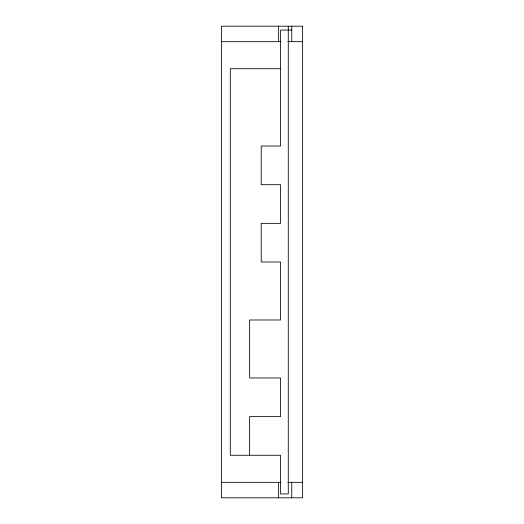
<?xml version="1.0" encoding="UTF-8"?>
<svg xmlns="http://www.w3.org/2000/svg" width="524" height="524" viewBox="0 0 524 524"><rect width="100%" height="100%" fill="white"/><g stroke="black" fill="none" stroke-linecap="round" stroke-linejoin="round"><path stroke-width="0.79" d="M291.763 30.064L280.556 30.064L280.556 146.032L261.227 146.032L261.227 184.69L280.556 184.69L280.556 223.342L261.227 223.342L261.227 262L280.556 262L280.556 319.981L249.627 319.981L249.627 377.968L280.556 377.968L280.556 416.626L249.627 416.626L249.627 455.277M221.41 41.665L280.943 41.665M287.899 41.665L302.59 41.665M280.556 68.723L230.305 68.723L230.305 455.277L280.556 455.277L280.556 493.936L288.285 493.936L288.285 26.2M221.41 482.335L280.943 482.335M287.899 482.335L302.59 482.335M291.763 26.2L291.763 41.665M291.763 482.335L291.763 497.8M278.624 26.2L278.624 41.665M278.624 482.335L278.624 497.8M302.59 26.2L221.41 26.2L221.41 497.8L302.59 497.8L302.59 26.2"/></g></svg>
